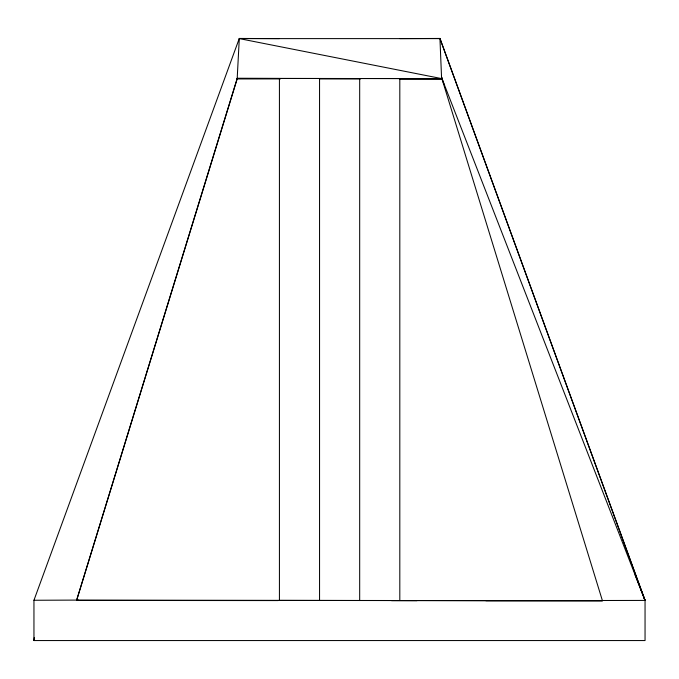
<?xml version="1.0" encoding="UTF-8"?>
<svg xmlns="http://www.w3.org/2000/svg" width="679" height="679" viewBox="0 0 679 679"><rect width="100%" height="100%" fill="white"/><g stroke="black" fill="none" stroke-linecap="round" stroke-linejoin="round"><path stroke-width="1.02" d="M399.812 38.61L439.941 38.448L645.05 600.423L645.05 640.552L33.95 640.552L33.95 600.261L76.676 600.1L237.166 78.951L239.297 38.448L279.425 38.61M635.052 574.731L645.05 600.423L441.545 77.491L441.596 78.586L237.192 78.425L441.596 78.586L439.941 38.448L645.05 600.423L485.875 600.711M33.95 640.552L34.315 637.462M78.849 600.261L76.676 600.1L237.192 78.425M33.95 600.261L239.297 38.448M439.941 38.61L239.297 38.61L441.596 78.586M237.166 78.951L280.444 78.9M319.495 78.866L360.659 78.823M443.854 83.678L441.545 77.491L602.451 600.788L279.425 600.423L279.425 78.577M238.253 78.425L279.629 78.492M319.936 78.552L360.252 78.611M399.498 78.679L441.936 78.739L441.706 77.482M76.676 600.1L602.451 600.788M76.803 600.44L278.161 600.576M391.554 600.652L416.991 600.669M399.812 78.577L399.812 600.423M359.683 78.577L359.683 600.423M319.554 78.577L319.554 600.423M441.936 78.739L399.812 78.781L441.936 78.739"/></g></svg>
